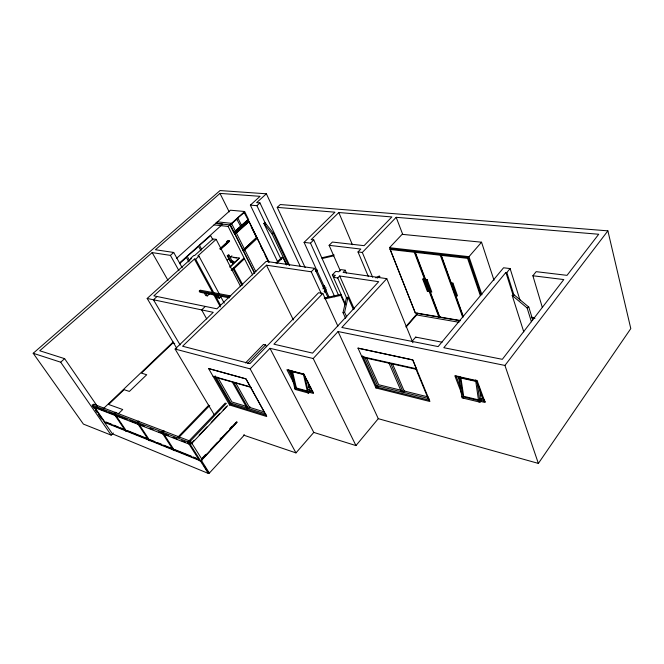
<?xml version="1.0" encoding="UTF-8"?>
<svg xmlns="http://www.w3.org/2000/svg" width="664" height="664" viewBox="0 0 664 664"><rect width="100%" height="100%" fill="white"/><g stroke="black" fill="none" stroke-linecap="round" stroke-linejoin="round"><path stroke-width="1" d="M346.724 317.052L344.608 312.346L347.986 297.273L346.442 297.613L343.031 312.678L345.579 318.322M345.014 304.793L340.806 295.372L341.03 294.384L324.165 298.086M240.725 286.748L216.149 239.355L212.961 238.949L194.61 255.549L193.871 255.441L190.543 258.454L191.273 258.562L147.176 298.443L213.252 312.337L175.113 349.056L250.17 368.869L269.974 348.309L313.217 358.518L338.076 331.535L378.281 418.677L538.371 463.414L630.8 328.589L607.884 230.856L280.291 204.537L277.237 207.367L305.141 267.526M538.371 463.414L504.939 365.441L607.884 230.856M542.289 307.308L532.885 275.759L536.155 271.667L567.031 275.352L598.712 234.251L396.176 217.319L362.312 252.461L358.012 251.946L368.396 276.647M412.892 342.757L386.797 278.656L341.819 327.476L438.149 346.591L503.561 267.783L510.11 268.563L506.823 272.547L505.885 272.431L443.801 347.712L502.324 359.324L563.794 279.561L532.885 275.759M269.974 348.309L313.781 432.422L355.954 445.586L378.281 418.677M404.683 390.407L403.172 392.233L390.83 363.606M439.178 315.433L414.992 251.515L390.814 248.759L390.142 249.465L415.332 313.093L438.921 317.135L439.551 316.404M463.09 315.848L440.979 254.478L415.639 251.59L414.967 252.32L439.551 317.243L440.182 316.512M361.855 356.609L416.469 368.786L412.809 359.905L358.012 348.102L375.957 387.983L377.127 386.614M412.336 341.014L415.681 337.104L442.066 342.217M463.123 316.711L440.987 255.308L467.589 258.354L468.253 257.591L480.968 294.841M243.406 435.061L295.97 452.898L313.781 432.422M406.036 326.364L417.44 313.259M406.069 327.136L417.556 313.923M415.291 312.81L389.511 247.697L468.975 256.686L481.541 242.202L494.008 280.241M414.967 252.32L440.307 255.225L440.979 254.478M440.987 255.308L441.66 254.553L468.253 257.591M390.142 249.465L414.319 252.245L414.992 251.515M203.582 465.124L208.355 472.693L209.351 473.083L244.543 434.837M208.338 473.44L200.379 460.824L104.447 422.287L112.432 433.858L208.338 473.44L209.367 472.336M250.021 406.8L248.419 408.509L233.711 382.439M202.503 457.828L205.309 454.823M220.041 439.078L221.444 437.576M229.86 428.579L231.968 426.329M201.449 459.455L206.355 454.201M210.563 449.702L217.584 442.199M220.39 439.203L227.403 431.7M230.209 428.695L236.525 421.947M201.765 459.579L236.841 422.047M237.189 422.163L201.399 460.459L209.351 473.083M200.877 461.256L202.238 459.787L190.46 441.054L189.149 440.572L187.746 442.033L199.565 460.741L200.877 461.256L189.057 442.514L187.746 442.033M389.511 247.697L402.127 234.326L481.541 242.202M266.081 415.207L245.987 378.853L208.571 368.52L229.57 404.982L230.798 403.687M189.057 442.514L226.341 403.347M191.44 443.203L194.253 440.249M199.175 435.086L206.919 426.969M211.144 422.545L219.585 413.689M223.104 410.003L226.623 406.31M227.694 405.696L191.099 444.075L189.63 441.734L188.576 441.344L225.27 403.015M324.729 292.459L326.14 290.99M324.115 291.504L326.231 289.313M337.885 326.148L322.845 293.43L273.933 344.201L312.57 353.115L378.679 281.702L339.678 275.967L337.735 277.975L333.444 277.336L335.386 275.336L332.332 274.879L345.653 304.751M346.442 273.053L345.205 270.223L343.105 272.398L386.797 278.656M323.086 286.997L324.505 285.528M177.902 437.078L208.803 405.173M358.012 251.946L360.809 249.058L329.112 245.323L340.325 270.87M178.848 437.427L209.758 405.48M322.878 288.832L325.003 286.632M245.531 362.934L263.5 344.433L265.583 344.923L266.521 346.724M332.332 274.879L335.76 271.352L338.814 271.784L340.914 269.617L345.205 270.223M247.597 363.465L265.583 344.923M161.535 431.932L162.921 430.529L164.149 430.986L162.763 432.389L161.535 431.932L173.387 450.225L174.615 450.698L162.763 432.389M322.845 293.43L318.571 292.716L249.946 363.631L182.583 346.234L266.471 265.193L311.242 271.784L314.661 268.331L328.024 297.563M329.112 245.323L332.382 242.053L364.088 245.663L391.868 216.954L338.806 212.522L311.175 239.638L313.765 239.928L338.665 295.48M136.925 422.462L138.286 421.101L139.448 421.532L138.079 422.885L136.925 422.462L148.786 440.332L149.94 440.78L138.079 422.885M328.863 296.692L304.087 242.377L310.503 243.132L313.765 239.928M300.203 266.231L266.38 193.797L220.058 190.56L33.2 353.281L83.407 424.097L111.187 435.144L113.337 433.036M304.087 242.377L334.955 212.198L277.237 207.367M276 263.052L281.909 257.308L282.955 257.449L286.524 264.936M277.046 263.201L282.955 257.449M118.308 413.821L122.724 409.53L108.63 404.467L124.102 389.677L129.364 391.428L146.719 374.745L141.407 373.118L172.922 342.981L174.748 343.454M113.776 413.539L115.121 412.236L116.217 412.634L114.864 413.946L113.776 413.539L125.62 431.027L126.716 431.442L114.864 413.946M103.061 408.958L173.155 341.952M219.386 298.211L218.273 296.152L216.564 295.829L217.676 297.887L219.386 298.211L221.095 296.576M205.317 306.428L201.665 309.905L206.712 318.961M91.956 405.14L92.993 405.521L94.321 404.26M232.408 269.426L233.894 268.024M238.359 263.815L242.825 259.607M232.109 270.48L244.211 258.993M207.367 295.895L206.255 293.861L204.595 293.546L205.715 295.58L207.367 295.895L209.069 294.285L208.33 292.932M231.155 270.148L243.812 258.213M231.371 262.122L232.226 262.247L233.23 261.309L233.67 262.164L232.666 263.102L231.371 262.122L232.375 261.184L233.23 261.309M243.306 251.365L256.935 238.6M232.848 263.284L234.292 261.931M229.885 266.887L239.264 258.08L230.051 267.194M229.329 297.837L199.914 292.243L199.283 291.089L200.254 290.185L230.69 295.895M230.458 261.94L232.126 261.193L228.964 255.067L228.217 254.959L227.296 255.823L230.458 261.94L232.126 261.193M256.819 237.604L242.8 250.27M92.603 405.206L93.674 404.193L189.672 440.954L188.535 442.124L92.603 405.206L94.072 407.331L190.012 444.465M227.412 260.006L228.914 258.611M230.416 257.209L231.919 255.814M227.296 255.823L228.964 255.067M220.531 249.573L229.595 241.248M248.427 220.722L234.608 233.379L234.907 233.977L248.718 221.319L247.879 220.672L248.718 221.319M234.442 233.537L248.651 220.929L268.704 261.84M226.466 241.804L227.984 240.418M234.674 234.118L248.958 221.427L248.651 220.929M219.742 248.867L228.839 240.526M220.224 248.983L229.296 240.667M223.776 246.037L229.063 241.181M240.484 227.196C240.077 225.552 236.093 233.678 234.525 232.026L247.855 219.792M233.877 232.292L240.717 226.432L236.666 219.02M241.248 225.552L248.021 219.759L244.028 212.355M234.658 232.3L240.351 226.93M242.028 225.561C255.358 213.36 243.364 224.523 242.244 225.586M157.044 296.517L153.467 299.771L180.093 344.923M277.635 261.699L250.369 205.126L256.91 205.674L259.956 202.91L289.62 265.417M219.377 294.119L198.992 256.196L195.656 259.234L194.436 259.043L153.84 295.853L216.912 308.81L266.164 261.392L314.661 268.331M216.149 239.355L197.772 256.013L198.992 256.196M266.38 193.797L256.628 202.636L259.956 202.91M250.369 205.126L260.089 196.328L219.983 193.398L155.442 249.739L173.711 252.453L182.218 267.783M214.016 224.888L228.126 226.432L231.545 223.345L255.864 271.817M229.835 224.897L244.634 211.501L248.734 219.884L234.068 233.305L229.835 224.897L215.725 223.378L230.458 210.206L244.634 211.501M230.159 224.913L237.056 219.062M237.596 218.182L244.418 212.397M179.529 263.716L186.418 257.516L188.825 261.906M187.032 256.561L198.677 246.477L201.018 250.867M199.266 245.547L210.704 235.654L212.986 240.036M179.554 262.961L222.722 224.125L215.717 223.37M176.508 258.421L217.418 221.842L231.545 223.345M33.2 353.281L60.681 362.195L64.632 358.66L97.276 406.177M64.632 358.66L39.74 350.758L152.164 252.602L170.407 255.383L173.711 252.453M481.159 399.753L479.806 400.865L461.787 396.566M458.841 377.243L461.978 397.844L479.989 402.168L481.342 401.056L479.358 387.137M290.716 371.085L294.999 389.378L308.619 393.096L310.055 392.125L307.399 380.43M309.789 390.963L308.353 391.943L294.733 388.232L296.169 387.278M528.785 307.075L513.811 294.617L512.21 295.497L527.141 307.98L528.785 307.075L532.736 319.899M375.791 277.876L379.318 275.958L379.933 276.614L377.285 278.058M273.327 233.247L265.069 222.747L263.865 223.386L272.091 233.902L273.327 233.247L288.359 264.878M324.057 288.574L325.991 287.844M334.075 254.918L322.347 257.682L322.115 258.545L333.851 255.781M324.903 298.85L340.806 295.372M343.031 312.678L344.608 312.346M256.428 237.554L243.19 250.32L234.832 233.587M230.499 256.819L239.264 258.08M233.579 257.549L236.5 257.972M315.533 269.833L317.467 270.115M315.45 271.036L317.384 271.319M233.67 262.164L232.815 262.039L232.375 261.184M233.927 268.347L242.783 284.806M233.172 269.061L242.036 285.52M531.333 317.234L534.395 317.724M531.856 317.907L534.927 318.396M437.908 316.396L439.933 316.745M417.324 313.159L460.044 320.471M439.551 317.243L460.276 320.795M458.982 322.264L417.631 315.118L416.71 312.777M199.283 291.089L229.711 296.841M338.076 331.535L504.939 365.441M357.962 348.16L412.759 359.971L429.89 401.488L375.957 387.983M456.309 376.588L477.64 381.327M458.89 377.575L477.042 381.609M363.349 357.464L416.917 369.441M480.271 395.395L482.288 395.86M480.246 398.524L484.272 399.479M480.91 400.309L485.235 401.338M479.234 400.01L463.688 396.308L460.808 377.31M480.097 400.757L481.342 401.056M480.147 401.305L485.168 402.508L477.15 380.704L454.823 375.758L461.638 393.486M401.413 390.332L378.679 384.73L366.52 357.606M428.097 396.914L404.177 391.013L392.266 363.316M375.982 385.493L428.952 398.624M429.649 400.301L376.712 387.104L362.586 355.779M288.599 370.421L304.411 374.446M290.757 371.284L304.436 374.778M308.801 386.738L310.777 387.261M308.469 386.88L310.437 387.402M308.652 389.61L312.586 390.673M309.457 391.204L313.4 392.266M308.129 391.196L296.376 388.008L292.417 371.051M308.627 392.133L313.541 393.47L303.714 373.99L286.906 369.707L293.986 383.427M208.513 368.57L245.937 378.912L266.737 416.536L229.57 404.982M213.061 376.281L250.428 386.888M214.713 377.044L251.1 387.378M247.132 406.642L231.919 401.977L217.676 377.202M264.33 411.912L249.49 407.364L235.828 383.095M229.503 402.674L265.716 413.838M266.563 415.357L230.358 404.152L214.339 376.397M95.409 407.356L106.921 411.804M108.846 412.543L115.561 415.141M117.478 415.88L127.073 419.59M129.953 420.702L135.713 422.926M140.511 424.777L144.345 426.263M150.105 428.487L152.986 429.6M158.737 431.824L161.618 432.936M164.498 434.048L168.332 435.526M173.138 437.385L176.973 438.862M181.77 440.722L185.605 442.199M106.057 422.047L111.818 424.354M113.735 425.118L118.541 427.043M120.458 427.807L125.255 429.732M127.173 430.504L148.288 438.954M150.205 439.726L155.002 441.643M156.92 442.415L161.725 444.332M163.643 445.104L173.238 448.947M175.155 449.719L191.473 456.251M193.39 457.015L196.27 458.168M199.781 460.061L104.787 421.964L95.599 408.651M60.681 362.195L111.187 435.144M92.993 405.521L104.812 422.644M92.52 405.953L94.213 408.401M95.334 410.028L97.027 412.468M98.147 414.095L101.526 418.984M200.935 460.916L202.52 463.439M175.113 349.056L214.09 414.519M147.176 298.443L176.773 348.301M215.177 375.882L231.703 404.567M152.164 252.602L168.009 280.391M232.309 382.041L247.016 408.069M170.407 255.383L178.973 270.721M250.17 368.869L295.97 452.898M187.414 256.619L189.813 261.01M195.656 259.234L220.581 305.291M194.436 259.043L220.348 306.851M220.838 296.825L224.233 303.149M199.648 245.597L201.524 249.108M288.234 369.707L292.94 378.853M232.226 262.247L232.666 263.102M228.042 255.93L231.205 262.056M289.77 370.097L291.654 373.766M303.431 373.533L312.802 392.109M228.126 226.432L252.627 274.929M230.549 224.955L234.267 232.334M243.771 251.473L254.495 272.788M254.727 273.477L235.048 234.375L249.1 221.494L269.02 262.263M219.983 193.398L229.213 211.891M237.986 218.215L241.638 225.594M313.217 358.518L355.954 445.586M266.471 265.193L293.38 319.94M251.191 226.764L256.445 237.504M260.62 246.062L262.886 250.685M265.143 255.308L268.314 261.782M256.91 205.674L265.832 224.341M263.865 223.386L281.196 259.599M272.091 233.902L286.707 264.596M311.242 271.784L321.55 294.16M310.503 243.132L334.756 296.816M364.71 357.083L378.397 387.519M337.735 277.975L346.948 298.758M339.678 275.967L354.261 309.017M347.986 297.273L353.431 309.607M389.029 363.208L401.396 391.793M338.806 212.522L352.401 244.734M362.312 252.461L372.653 277.262M415.714 368.445L428.778 400.085M415.681 337.104L415.913 337.694M396.176 217.319L402.799 234.616M455.969 375.708L460.974 388.772M458.002 376.156L459.787 380.829M414.319 252.245L438.921 317.135M476.163 380.173L483.84 401.006M440.307 255.225L462.816 317.575M467.589 258.354L480.329 295.621M468.975 256.686L481.939 294.783M505.885 272.431L513.089 295.156M512.21 295.497L523.78 331.892M506.823 272.547L514.019 295.289M510.11 268.563L520.02 300.186M527.141 307.98L531.416 321.783M291.637 371.317L295.92 389.635M304.61 375.542L308.619 393.096M303.216 373.351L307.673 392.839M459.92 376.538L463.198 398.134M476.993 381.277L479.989 402.168M475.582 379.999L478.736 401.869M423.574 279.054L422.619 278.921L427.384 291.43L428.338 291.579L423.574 279.054M427.093 279.536L426.13 279.403L430.878 291.952L431.832 292.102L427.093 279.536M452.923 283.121L451.918 282.98L456.533 295.787L457.529 295.945L452.923 283.121"/></g></svg>
